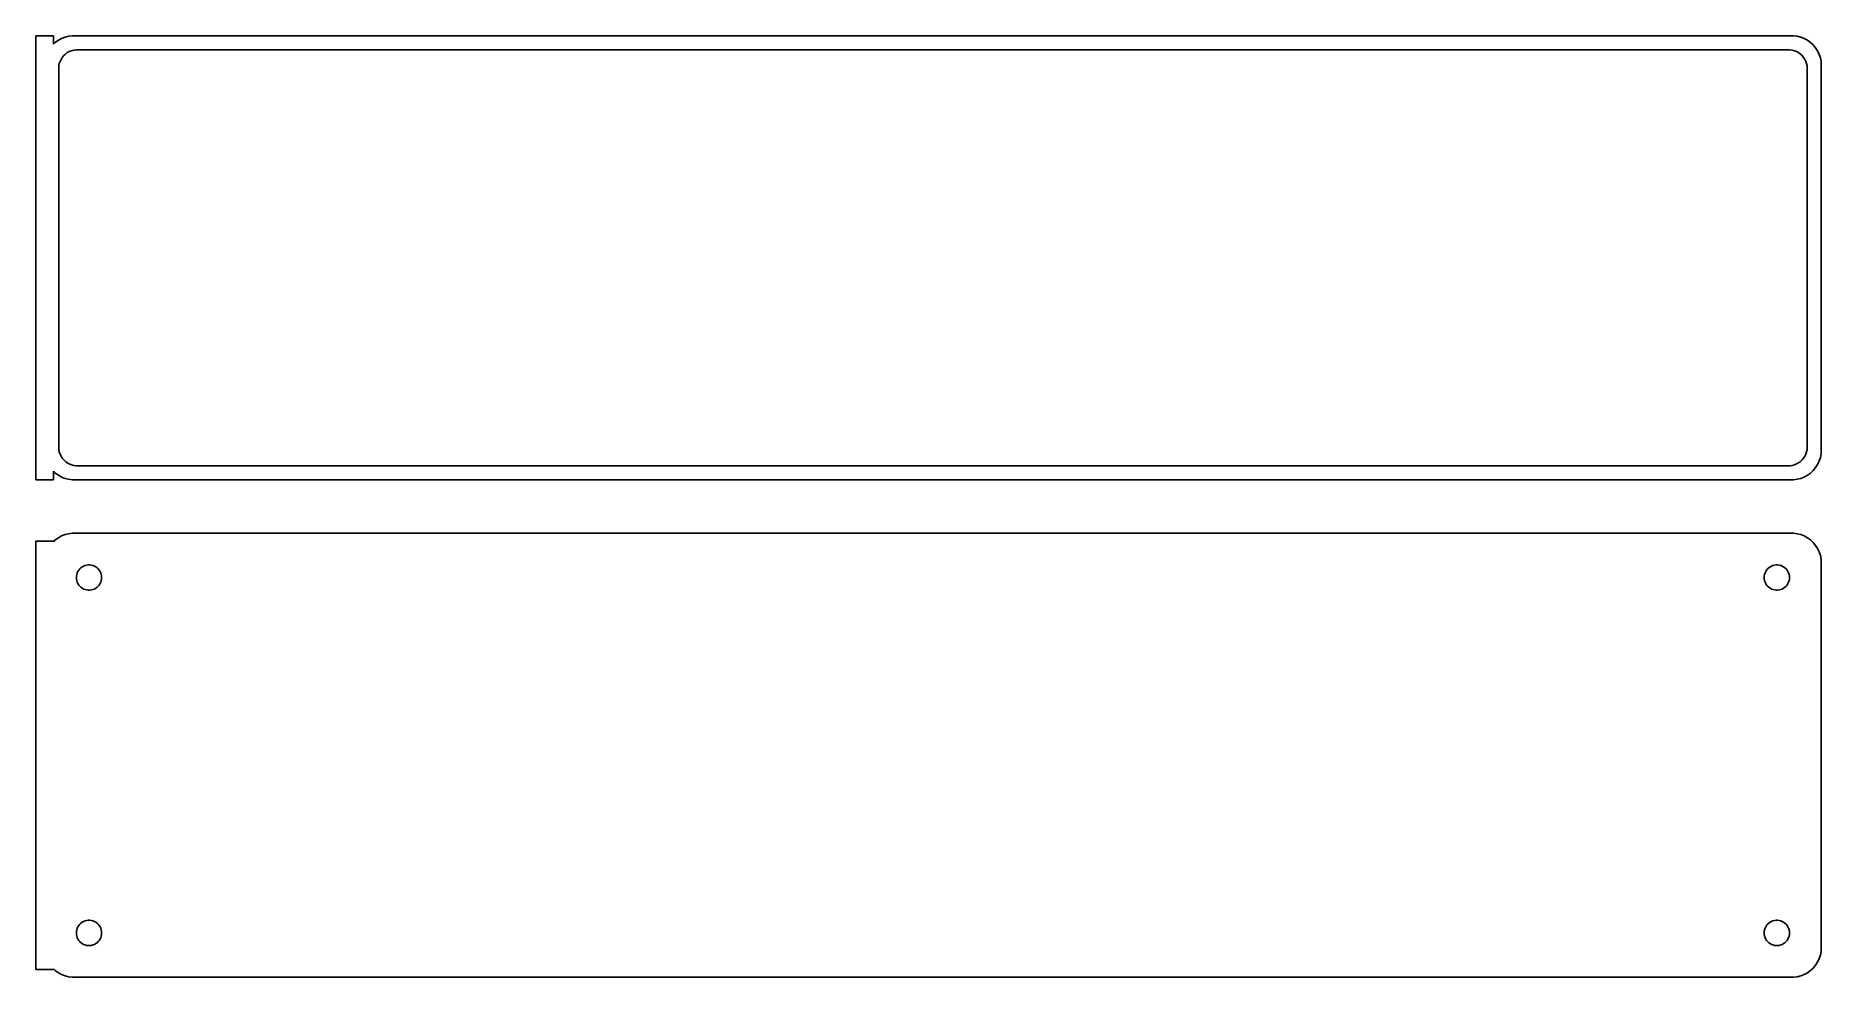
# Model space of a CAD drawing. Header units: metres. Extents: x -152 to 150, y 131 to 289.
import ezdxf

# ---------------------------------------------------------------- set-up
doc = ezdxf.new("R2010")
doc.units = ezdxf.units.M

msp = doc.modelspace()

# ---------------------------------------------------------------- linework, layer by layer
for p, q in [((-148.5, 289.479), (-151.5, 289.479)), ((-151.5, 289.479), (-151.5, 214.521)), ((-148.5, 288.059), (-148.5, 289.479)), ((-145.314, 289.49), (-145.937, 289.411)), ((145.314, 289.49), (-145.314, 289.49)), ((145.937, 289.411), (145.314, 289.49)), ((-148.187, 288.353), (-148.5, 288.059)), ((-147.679, 288.722), (-148.187, 288.353)), ((-147.129, 289.024), (-147.679, 288.722)), ((-146.545, 289.255), (-147.129, 289.024)), ((-145.937, 289.411), (-146.545, 289.255)), ((-146.484, 286.399), (-146.168, 286.628)), ((-146.168, 286.628), (-145.825, 286.817)), ((-145.825, 286.817), (-145.462, 286.961)), ((-145.462, 286.961), (-145.083, 287.058)), ((-145.083, 287.058), (-144.695, 287.107)), ((-144.695, 287.107), (144.695, 287.107)), ((144.695, 287.107), (145.083, 287.058)), ((145.083, 287.058), (145.462, 286.961)), ((145.462, 286.961), (145.825, 286.817)), ((145.825, 286.817), (146.168, 286.628)), ((146.545, 289.255), (145.937, 289.411)), ((146.168, 286.628), (146.484, 286.399)), ((147.129, 289.024), (146.545, 289.255)), ((147.679, 288.722), (147.129, 289.024)), ((148.187, 288.353), (147.679, 288.722)), ((148.645, 287.923), (148.187, 288.353)), ((149.045, 287.439), (148.645, 287.923)), ((149.382, 286.909), (149.045, 287.439)), ((149.649, 286.341), (149.382, 286.909)), ((-147.613, 284), (-147.588, 284.39)), ((-147.613, 220), (-147.613, 284)), ((-147.588, 284.39), (-147.515, 284.774)), ((-147.515, 284.774), (-147.394, 285.146)), ((-147.394, 285.146), (-147.228, 285.5)), ((-147.228, 285.5), (-147.018, 285.83)), ((-147.018, 285.83), (-146.769, 286.131)), ((-146.769, 286.131), (-146.484, 286.399)), ((146.484, 286.399), (146.769, 286.131)), ((146.769, 286.131), (147.018, 285.83)), ((147.018, 285.83), (147.228, 285.5)), ((147.228, 285.5), (147.394, 285.146)), ((147.394, 285.146), (147.515, 284.774)), ((147.515, 284.774), (147.588, 284.39)), ((147.588, 284.39), (147.613, 284)), ((147.613, 284), (147.613, 220)), ((149.843, 285.743), (149.649, 286.341)), ((149.961, 285.127), (149.843, 285.743)), ((150, 284.5), (149.961, 285.127)), ((150, 219.5), (150, 284.5)), ((-147.588, 219.61), (-147.613, 220)), ((-147.515, 219.226), (-147.588, 219.61)), ((-147.394, 218.854), (-147.515, 219.226)), ((-147.228, 218.5), (-147.394, 218.854)), ((-147.018, 218.17), (-147.228, 218.5)), ((-146.769, 217.869), (-147.018, 218.17)), ((-146.484, 217.601), (-146.769, 217.869)), ((-146.168, 217.372), (-146.484, 217.601)), ((-145.825, 217.183), (-146.168, 217.372)), ((-145.462, 217.039), (-145.825, 217.183)), ((145.825, 217.183), (145.462, 217.039)), ((146.168, 217.372), (145.825, 217.183)), ((146.484, 217.601), (146.168, 217.372)), ((146.769, 217.869), (146.484, 217.601)), ((147.018, 218.17), (146.769, 217.869)), ((147.228, 218.5), (147.018, 218.17)), ((147.394, 218.854), (147.228, 218.5)), ((147.515, 219.226), (147.394, 218.854)), ((147.588, 219.61), (147.515, 219.226)), ((147.613, 220), (147.588, 219.61)), ((149.045, 216.561), (149.382, 217.091)), ((149.382, 217.091), (149.649, 217.659)), ((149.649, 217.659), (149.843, 218.257)), ((149.843, 218.257), (149.961, 218.873)), ((149.961, 218.873), (150, 219.5)), ((-151.5, 214.521), (-148.5, 214.521)), ((-148.5, 214.521), (-148.5, 215.941)), ((-148.5, 215.941), (-148.187, 215.647)), ((-148.187, 215.647), (-147.679, 215.278)), ((-147.679, 215.278), (-147.129, 214.976)), ((-147.129, 214.976), (-146.545, 214.745)), ((-146.545, 214.745), (-145.937, 214.589)), ((-145.937, 214.589), (-145.314, 214.51)), ((-145.083, 216.942), (-145.462, 217.039)), ((-145.314, 214.51), (145.314, 214.51)), ((-144.695, 216.893), (-145.083, 216.942)), ((144.695, 216.893), (-144.695, 216.893)), ((145.083, 216.942), (144.695, 216.893)), ((145.462, 217.039), (145.083, 216.942)), ((145.314, 214.51), (145.937, 214.589)), ((145.937, 214.589), (146.545, 214.745)), ((146.545, 214.745), (147.129, 214.976)), ((147.129, 214.976), (147.679, 215.278)), ((147.679, 215.278), (148.187, 215.647)), ((148.187, 215.647), (148.645, 216.077)), ((148.645, 216.077), (149.045, 216.561)), ((-147.129, 205.024), (-147.679, 204.722)), ((-146.545, 205.255), (-147.129, 205.024)), ((-145.937, 205.411), (-146.545, 205.255)), ((-145.314, 205.49), (-145.937, 205.411)), ((145.314, 205.49), (-145.314, 205.49)), ((145.937, 205.411), (145.314, 205.49)), ((146.545, 205.255), (145.937, 205.411)), ((147.129, 205.024), (146.545, 205.255)), ((147.679, 204.722), (147.129, 205.024)), ((-148.5, 204.153), (-151.5, 204.153)), ((-151.5, 204.153), (-151.5, 131.847)), ((-148.187, 204.353), (-148.5, 204.059)), ((-148.5, 204.059), (-148.5, 204.153)), ((-147.679, 204.722), (-148.187, 204.353)), ((148.187, 204.353), (147.679, 204.722)), ((148.645, 203.923), (148.187, 204.353)), ((149.045, 203.439), (148.645, 203.923)), ((149.382, 202.909), (149.045, 203.439)), ((149.649, 202.341), (149.382, 202.909)), ((149.843, 201.743), (149.649, 202.341)), ((-144.485, 198.786), (-144.371, 199.029)), ((-144.371, 199.029), (-144.227, 199.255)), ((-144.227, 199.255), (-144.057, 199.462)), ((-144.057, 199.462), (-143.861, 199.645)), ((-143.861, 199.645), (-143.644, 199.803)), ((-143.644, 199.803), (-143.409, 199.932)), ((-143.409, 199.932), (-143.16, 200.031)), ((-143.16, 200.031), (-142.9, 200.097)), ((-142.9, 200.097), (-142.634, 200.131)), ((-142.634, 200.131), (-142.366, 200.131)), ((-142.366, 200.131), (-142.1, 200.097)), ((-142.1, 200.097), (-141.84, 200.031)), ((-141.84, 200.031), (-141.591, 199.932)), ((-141.591, 199.932), (-141.356, 199.803)), ((-141.356, 199.803), (-141.139, 199.645)), ((-141.139, 199.645), (-140.943, 199.462)), ((-140.943, 199.462), (-140.773, 199.255)), ((-140.773, 199.255), (-140.629, 199.029)), ((-140.629, 199.029), (-140.515, 198.786)), ((140.515, 198.786), (140.629, 199.029)), ((140.629, 199.029), (140.773, 199.255)), ((140.773, 199.255), (140.943, 199.462)), ((140.943, 199.462), (141.139, 199.645)), ((141.139, 199.645), (141.356, 199.803)), ((141.356, 199.803), (141.591, 199.932)), ((141.591, 199.932), (141.84, 200.031)), ((141.84, 200.031), (142.1, 200.097)), ((142.1, 200.097), (142.366, 200.131)), ((142.366, 200.131), (142.634, 200.131)), ((142.634, 200.131), (142.9, 200.097)), ((142.9, 200.097), (143.16, 200.031)), ((143.16, 200.031), (143.409, 199.932)), ((143.409, 199.932), (143.644, 199.803)), ((143.644, 199.803), (143.861, 199.645)), ((143.861, 199.645), (144.057, 199.462)), ((144.057, 199.462), (144.227, 199.255)), ((144.227, 199.255), (144.371, 199.029)), ((144.371, 199.029), (144.485, 198.786)), ((149.961, 201.127), (149.843, 201.743)), ((150, 200.5), (149.961, 201.127)), ((150, 135.5), (150, 200.5)), ((-144.635, 198), (-144.618, 198.268)), ((-144.618, 197.732), (-144.635, 198)), ((-144.618, 198.268), (-144.568, 198.531)), ((-144.568, 197.469), (-144.618, 197.732)), ((-144.568, 198.531), (-144.485, 198.786)), ((-144.485, 197.214), (-144.568, 197.469)), ((-144.371, 196.971), (-144.485, 197.214)), ((-144.227, 196.745), (-144.371, 196.971)), ((-144.057, 196.538), (-144.227, 196.745)), ((-143.861, 196.355), (-144.057, 196.538)), ((-143.644, 196.197), (-143.861, 196.355)), ((-143.409, 196.068), (-143.644, 196.197)), ((-143.16, 195.969), (-143.409, 196.068)), ((-141.591, 196.068), (-141.84, 195.969)), ((-141.356, 196.197), (-141.591, 196.068)), ((-141.139, 196.355), (-141.356, 196.197)), ((-140.943, 196.538), (-141.139, 196.355)), ((-140.773, 196.745), (-140.943, 196.538)), ((-140.629, 196.971), (-140.773, 196.745)), ((-140.515, 197.214), (-140.629, 196.971)), ((-140.515, 198.786), (-140.432, 198.531)), ((-140.432, 197.469), (-140.515, 197.214)), ((-140.432, 198.531), (-140.382, 198.268)), ((-140.382, 197.732), (-140.432, 197.469)), ((-140.382, 198.268), (-140.365, 198)), ((-140.365, 198), (-140.382, 197.732)), ((140.365, 198), (140.382, 198.268)), ((140.382, 197.732), (140.365, 198)), ((140.382, 198.268), (140.432, 198.531)), ((140.432, 197.469), (140.382, 197.732)), ((140.432, 198.531), (140.515, 198.786)), ((140.515, 197.214), (140.432, 197.469)), ((140.629, 196.971), (140.515, 197.214)), ((140.773, 196.745), (140.629, 196.971)), ((140.943, 196.538), (140.773, 196.745)), ((141.139, 196.355), (140.943, 196.538)), ((141.356, 196.197), (141.139, 196.355)), ((141.591, 196.068), (141.356, 196.197)), ((141.84, 195.969), (141.591, 196.068)), ((143.409, 196.068), (143.16, 195.969)), ((143.644, 196.197), (143.409, 196.068)), ((143.861, 196.355), (143.644, 196.197)), ((144.057, 196.538), (143.861, 196.355)), ((144.227, 196.745), (144.057, 196.538)), ((144.371, 196.971), (144.227, 196.745)), ((144.485, 197.214), (144.371, 196.971)), ((144.485, 198.786), (144.568, 198.531)), ((144.568, 197.469), (144.485, 197.214)), ((144.568, 198.531), (144.618, 198.268)), ((144.618, 197.732), (144.568, 197.469)), ((144.618, 198.268), (144.635, 198)), ((144.635, 198), (144.618, 197.732)), ((-142.9, 195.903), (-143.16, 195.969)), ((-142.634, 195.869), (-142.9, 195.903)), ((-142.366, 195.869), (-142.634, 195.869)), ((-142.1, 195.903), (-142.366, 195.869)), ((-141.84, 195.969), (-142.1, 195.903)), ((142.1, 195.903), (141.84, 195.969)), ((142.366, 195.869), (142.1, 195.903)), ((142.634, 195.869), (142.366, 195.869)), ((142.9, 195.903), (142.634, 195.869)), ((143.16, 195.969), (142.9, 195.903)), ((-144.568, 138.531), (-144.485, 138.786)), ((-144.485, 138.786), (-144.371, 139.029)), ((-144.371, 139.029), (-144.227, 139.255)), ((-144.227, 139.255), (-144.057, 139.462)), ((-144.057, 139.462), (-143.861, 139.645)), ((-143.861, 139.645), (-143.644, 139.803)), ((-143.644, 139.803), (-143.409, 139.932)), ((-143.409, 139.932), (-143.16, 140.031)), ((-143.16, 140.031), (-142.9, 140.097)), ((-142.9, 140.097), (-142.634, 140.131)), ((-142.634, 140.131), (-142.366, 140.131)), ((-142.366, 140.131), (-142.1, 140.097)), ((-142.1, 140.097), (-141.84, 140.031)), ((-141.84, 140.031), (-141.591, 139.932)), ((-141.591, 139.932), (-141.356, 139.803)), ((-141.356, 139.803), (-141.139, 139.645)), ((-141.139, 139.645), (-140.943, 139.462)), ((-140.943, 139.462), (-140.773, 139.255)), ((-140.773, 139.255), (-140.629, 139.029)), ((-140.629, 139.029), (-140.515, 138.786)), ((-140.515, 138.786), (-140.432, 138.531)), ((140.432, 138.531), (140.515, 138.786)), ((140.515, 138.786), (140.629, 139.029)), ((140.629, 139.029), (140.773, 139.255)), ((140.773, 139.255), (140.943, 139.462)), ((140.943, 139.462), (141.139, 139.645)), ((141.139, 139.645), (141.356, 139.803)), ((141.356, 139.803), (141.591, 139.932)), ((141.591, 139.932), (141.84, 140.031)), ((141.84, 140.031), (142.1, 140.097)), ((142.1, 140.097), (142.366, 140.131)), ((142.366, 140.131), (142.634, 140.131)), ((142.634, 140.131), (142.9, 140.097)), ((142.9, 140.097), (143.16, 140.031)), ((143.16, 140.031), (143.409, 139.932)), ((143.409, 139.932), (143.644, 139.803)), ((143.644, 139.803), (143.861, 139.645)), ((143.861, 139.645), (144.057, 139.462)), ((144.057, 139.462), (144.227, 139.255)), ((144.227, 139.255), (144.371, 139.029)), ((144.371, 139.029), (144.485, 138.786)), ((144.485, 138.786), (144.568, 138.531)), ((-144.635, 138), (-144.618, 138.268)), ((-144.618, 137.732), (-144.635, 138)), ((-144.618, 138.268), (-144.568, 138.531)), ((-144.568, 137.469), (-144.618, 137.732)), ((-144.485, 137.214), (-144.568, 137.469)), ((-144.371, 136.971), (-144.485, 137.214)), ((-144.227, 136.745), (-144.371, 136.971)), ((-144.057, 136.538), (-144.227, 136.745)), ((-143.861, 136.355), (-144.057, 136.538)), ((-143.644, 136.197), (-143.861, 136.355)), ((-143.409, 136.068), (-143.644, 136.197)), ((-143.16, 135.969), (-143.409, 136.068)), ((-142.9, 135.903), (-143.16, 135.969)), ((-142.634, 135.869), (-142.9, 135.903)), ((-142.366, 135.869), (-142.634, 135.869)), ((-142.1, 135.903), (-142.366, 135.869)), ((-141.84, 135.969), (-142.1, 135.903)), ((-141.591, 136.068), (-141.84, 135.969)), ((-141.356, 136.197), (-141.591, 136.068)), ((-141.139, 136.355), (-141.356, 136.197)), ((-140.943, 136.538), (-141.139, 136.355)), ((-140.773, 136.745), (-140.943, 136.538)), ((-140.629, 136.971), (-140.773, 136.745)), ((-140.515, 137.214), (-140.629, 136.971)), ((-140.432, 137.469), (-140.515, 137.214)), ((-140.432, 138.531), (-140.382, 138.268)), ((-140.382, 137.732), (-140.432, 137.469)), ((-140.382, 138.268), (-140.365, 138)), ((-140.365, 138), (-140.382, 137.732)), ((140.365, 138), (140.382, 138.268)), ((140.382, 137.732), (140.365, 138)), ((140.382, 138.268), (140.432, 138.531)), ((140.432, 137.469), (140.382, 137.732)), ((140.515, 137.214), (140.432, 137.469)), ((140.629, 136.971), (140.515, 137.214)), ((140.773, 136.745), (140.629, 136.971)), ((140.943, 136.538), (140.773, 136.745)), ((141.139, 136.355), (140.943, 136.538)), ((141.356, 136.197), (141.139, 136.355)), ((141.591, 136.068), (141.356, 136.197)), ((141.84, 135.969), (141.591, 136.068)), ((142.1, 135.903), (141.84, 135.969)), ((142.366, 135.869), (142.1, 135.903)), ((142.634, 135.869), (142.366, 135.869)), ((142.9, 135.903), (142.634, 135.869)), ((143.16, 135.969), (142.9, 135.903)), ((143.409, 136.068), (143.16, 135.969)), ((143.644, 136.197), (143.409, 136.068)), ((143.861, 136.355), (143.644, 136.197)), ((144.057, 136.538), (143.861, 136.355)), ((144.227, 136.745), (144.057, 136.538)), ((144.371, 136.971), (144.227, 136.745)), ((144.485, 137.214), (144.371, 136.971)), ((144.568, 137.469), (144.485, 137.214)), ((144.568, 138.531), (144.618, 138.268)), ((144.618, 137.732), (144.568, 137.469)), ((144.618, 138.268), (144.635, 138)), ((144.635, 138), (144.618, 137.732)), ((149.045, 132.561), (149.382, 133.091)), ((149.382, 133.091), (149.649, 133.659)), ((149.649, 133.659), (149.843, 134.257)), ((149.843, 134.257), (149.961, 134.873)), ((149.961, 134.873), (150, 135.5)), ((-151.5, 131.847), (-148.5, 131.847)), ((-148.5, 131.847), (-148.5, 131.941)), ((-148.5, 131.941), (-148.187, 131.647)), ((-148.187, 131.647), (-147.679, 131.278)), ((-147.679, 131.278), (-147.129, 130.976)), ((-147.129, 130.976), (-146.545, 130.745)), ((-146.545, 130.745), (-145.937, 130.589)), ((-145.937, 130.589), (-145.314, 130.51)), ((-145.314, 130.51), (145.314, 130.51)), ((145.314, 130.51), (145.937, 130.589)), ((145.937, 130.589), (146.545, 130.745)), ((146.545, 130.745), (147.129, 130.976)), ((147.129, 130.976), (147.679, 131.278)), ((147.679, 131.278), (148.187, 131.647)), ((148.187, 131.647), (148.645, 132.077)), ((148.645, 132.077), (149.045, 132.561))]:
    msp.add_line(p, q)

doc.saveas('drawing.dxf')
